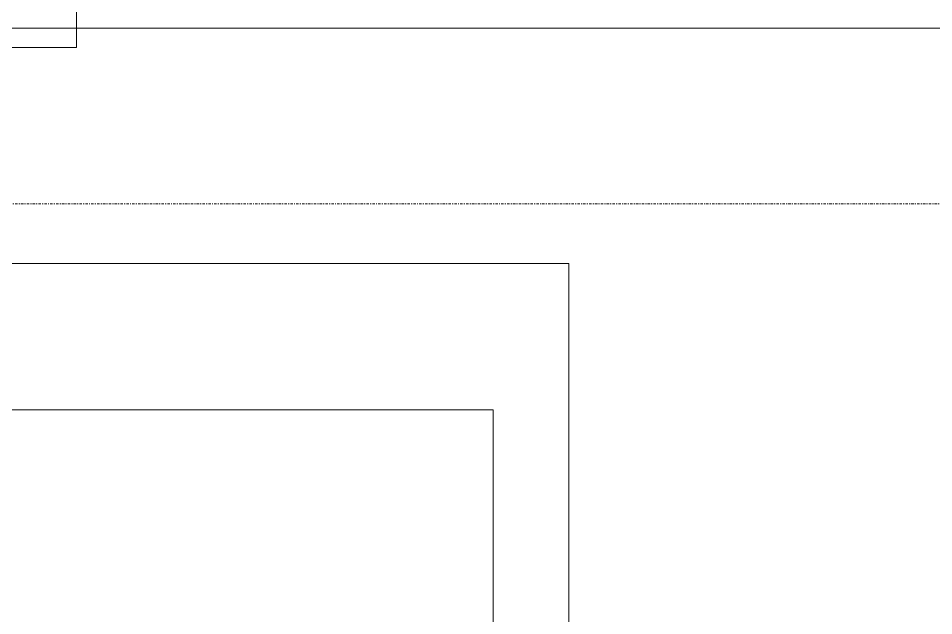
# Model space of a CAD drawing. Extents: x -1439 to 23780, y -1362 to 4476.
# Drawn here: x 15042 to 15135.8, y 2742.8 to 2804 of the extents above; entities that cross this region are included whole.
import ezdxf

# ---------------------------------------------------------------- set-up
doc = ezdxf.new("R2010")
doc.units = 0
doc.header["$MEASUREMENT"] = 0
doc.linetypes.add('Audi$0$DASHDOT2', pattern=[0.5, 0.25, -0.125, 0, -0.125])
doc.layers.get('0').update_dxf_attribs({"color": 9, "lineweight": 9})
for name, color, linetype, lineweight in [('Audi$0$05', 8, 'Continuous', 9), ('Audi$0$06D', 8, 'Continuous', 9), ('Audi$0$14', 8, 'Continuous', 9), ('Audi$0$24', 8, 'Audi$0$DASHDOT2', 9), ('Audi$0$35', 8, 'Continuous', 9)]:
    doc.layers.add(name, color=color, linetype=linetype, lineweight=lineweight)

# ---------------------------------------------------------------- blocks, each defined once
blk = doc.blocks.new('Audi$0$p-ma-audi')
at = {"flags": 128}
blk.add_lwpolyline([(-7.572, 199.995), (-7.572, 214.964), (-93.45, 214.964), (-93.45, 155.191), (-85.702, 155.191)], dxfattribs=at)
for points in [[(-85.702, 199.995), (-85.702, -0.005), (-0.002, -0.005), (-0.002, 199.995), (-85.702, 199.995)], [(-85.702, 199.995), (-85.702, -0.005), (-0.002, -0.005), (-0.002, 199.995)]]:
    blk.add_lwpolyline(points, close=True, dxfattribs=at)
blk = doc.blocks.new('Audi$0$P-AKS_AUDI')
at = {"layer": 'Audi$0$24'}
blk.add_lwpolyline([(-3840, 0), (360, 0)], dxfattribs=at)
blk = doc.blocks.new('Audi$0$fsdfsfsfsfd')
at = {"layer": 'Audi$0$06D', "elevation": 0}
blk.add_lwpolyline([(52591.75, -74474.977), (52589.75, -74474.977), (52589.75, -74595.977), (52591.75, -74595.977)], dxfattribs=at)
blk = doc.blocks.new('Audi$0$p-2. kat planı')
at = {"layer": 'Audi$0$14'}
blk.add_lwpolyline([(15048, 2819.3), (15048, 2803), (15050, 2803), (15170.5, 2803), (15170.5, 2743), (15254.5, 2743), (15254.5, 2803), (15300, 2803), (15302, 2803), (15302, 2819.3)], dxfattribs=at)
at = {"rotation": 90}
blk.add_blockref('Audi$0$fsdfsfsfsfd', (-59547.977, -49788.75), dxfattribs=at)
at = {"layer": 'Audi$0$24'}
blk.add_blockref('Audi$0$P-AKS_AUDI', (16612.5, 2785), dxfattribs=at)

msp = doc.modelspace()

# ---------------------------------------------------------------- linework, layer by layer
at = {"layer": 'Audi$0$35'}
msp.add_lwpolyline([(14487.5, 2447), (14487.5, 2743), (14554.5, 2743), (14554.5, 2803), (15170.5, 2803), (15170.5, 2743), (15254.5, 2743), (15254.5, 2803), (15870.5, 2803), (15870.5, 2743), (15935.5, 2743), (15935.5, 2447), (15870.5, 2447), (15870.5, 2363), (15254.5, 2363), (15254.5, 2447), (15170.5, 2447), (15170.5, 2363), (14554.5, 2363), (14554.5, 2447)], close=True, dxfattribs=at)

# ---------------------------------------------------------------- block references
msp.add_blockref('Audi$0$p-2. kat planı', (0, 0))
at = {"layer": 'Audi$0$05', "color": 7, "xscale": -1}
msp.add_blockref('Audi$0$p-ma-audi', (15004.964, 2563.918), dxfattribs=at)

doc.saveas('drawing.dxf')
